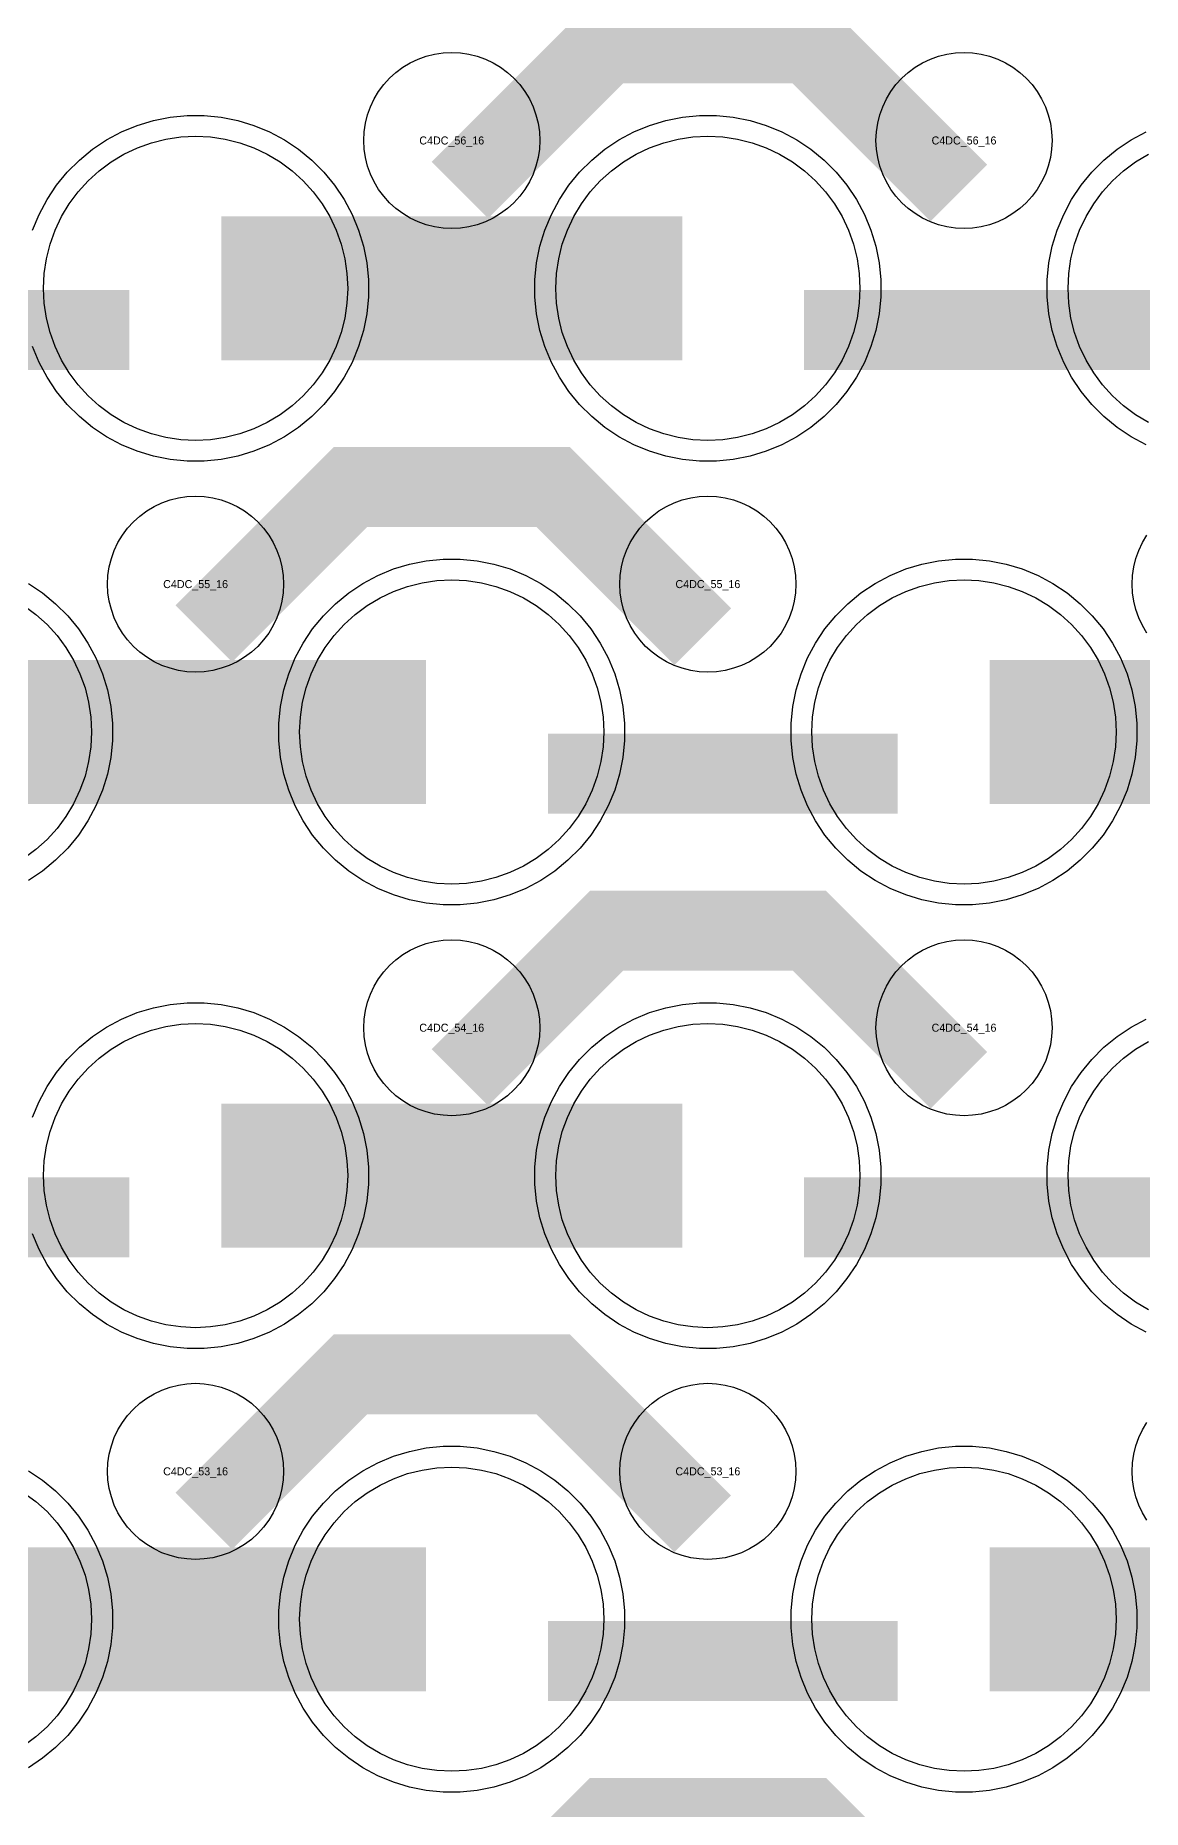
# Model space of a CAD drawing. Extents: x -11880 to 11880, y -14992 to 14992.
# Drawn here: x -6930 to -6584, y -7555 to -7001 of the extents above; entities that cross this region are included whole.
import ezdxf
from ezdxf.enums import TextEntityAlignment as Align

# ---------------------------------------------------------------- set-up
doc = ezdxf.new("R2010")
doc.units = 0
doc.header["$MEASUREMENT"] = 0
for name, color, linetype in [('GDS_775_DT_237', 138, 'CONTINUOUS'), ('RDL1_FS', 34, 'CONTINUOUS'), ('RDL_BS', 160, 'CONTINUOUS')]:
    doc.layers.add(name, color=color, linetype=linetype)

msp = doc.modelspace()

# ---------------------------------------------------------------- linework, layer by layer
at = {"layer": 'RDL1_FS', "color": 240, "true_color": 0xed1f24}
for points in [[(-6880, -7127.484), (-6884.657, -7127.255), (-6889.268, -7126.571), (-6893.791, -7125.439), (-6898.181, -7123.867), (-6902.395, -7121.875), (-6906.395, -7119.477), (-6910.14, -7116.699), (-6913.594, -7113.569), (-6916.724, -7110.115), (-6919.502, -7106.37), (-6921.9, -7102.37), (-6923.892, -7098.156), (-6925.464, -7093.766), (-6926.596, -7089.243), (-6927.28, -7084.632), (-6927.509, -7079.975), (-6927.28, -7075.318), (-6926.596, -7070.707), (-6925.464, -7066.184), (-6923.892, -7061.794), (-6921.9, -7057.58), (-6919.502, -7053.58), (-6916.724, -7049.835), (-6913.594, -7046.381), (-6910.14, -7043.251), (-6906.395, -7040.473), (-6902.395, -7038.075), (-6898.181, -7036.083), (-6893.791, -7034.511), (-6889.268, -7033.379), (-6884.657, -7032.695), (-6880, -7032.466), (-6875.343, -7032.695), (-6870.732, -7033.379), (-6866.209, -7034.511), (-6861.819, -7036.083), (-6857.605, -7038.075), (-6853.605, -7040.473), (-6849.86, -7043.251), (-6846.406, -7046.381), (-6843.276, -7049.835), (-6840.498, -7053.58), (-6838.1, -7057.58), (-6836.108, -7061.794), (-6834.536, -7066.184), (-6833.404, -7070.707), (-6832.72, -7075.318), (-6832.491, -7079.975), (-6832.72, -7084.632), (-6833.404, -7089.243), (-6834.536, -7093.766), (-6836.108, -7098.156), (-6838.1, -7102.37), (-6840.498, -7106.37), (-6843.276, -7110.115), (-6846.406, -7113.569), (-6849.86, -7116.699), (-6853.605, -7119.477), (-6857.605, -7121.875), (-6861.819, -7123.867), (-6866.209, -7125.439), (-6870.732, -7126.571), (-6875.343, -7127.255)], [(-6720, -7127.484), (-6724.657, -7127.255), (-6729.268, -7126.571), (-6733.791, -7125.439), (-6738.181, -7123.867), (-6742.395, -7121.875), (-6746.395, -7119.477), (-6750.14, -7116.699), (-6753.594, -7113.569), (-6756.724, -7110.115), (-6759.502, -7106.37), (-6761.9, -7102.37), (-6763.892, -7098.156), (-6765.464, -7093.766), (-6766.596, -7089.243), (-6767.28, -7084.632), (-6767.509, -7079.975), (-6767.28, -7075.318), (-6766.596, -7070.707), (-6765.464, -7066.184), (-6763.892, -7061.794), (-6761.9, -7057.58), (-6759.502, -7053.58), (-6756.724, -7049.835), (-6753.594, -7046.381), (-6750.14, -7043.251), (-6746.395, -7040.473), (-6742.395, -7038.075), (-6738.181, -7036.083), (-6733.791, -7034.511), (-6729.268, -7033.379), (-6724.657, -7032.695), (-6720, -7032.466), (-6715.343, -7032.695), (-6710.732, -7033.379), (-6706.209, -7034.511), (-6701.819, -7036.083), (-6697.605, -7038.075), (-6693.605, -7040.473), (-6689.86, -7043.251), (-6686.406, -7046.381), (-6683.276, -7049.835), (-6680.498, -7053.58), (-6678.1, -7057.58), (-6676.108, -7061.794), (-6674.536, -7066.184), (-6673.404, -7070.707), (-6672.72, -7075.318), (-6672.491, -7079.975), (-6672.72, -7084.632), (-6673.404, -7089.243), (-6674.536, -7093.766), (-6676.108, -7098.156), (-6678.1, -7102.37), (-6680.498, -7106.37), (-6683.276, -7110.115), (-6686.406, -7113.569), (-6689.86, -7116.699), (-6693.605, -7119.477), (-6697.605, -7121.875), (-6701.819, -7123.867), (-6706.209, -7125.439), (-6710.732, -7126.571), (-6715.343, -7127.255)], [(-6800, -7266.049), (-6804.657, -7265.82), (-6809.268, -7265.136), (-6813.791, -7264.004), (-6818.181, -7262.432), (-6822.395, -7260.44), (-6826.395, -7258.042), (-6830.14, -7255.264), (-6833.594, -7252.134), (-6836.724, -7248.68), (-6839.502, -7244.935), (-6841.9, -7240.935), (-6843.892, -7236.721), (-6845.464, -7232.331), (-6846.596, -7227.808), (-6847.28, -7223.197), (-6847.509, -7218.54), (-6847.28, -7213.883), (-6846.596, -7209.272), (-6845.464, -7204.749), (-6843.892, -7200.359), (-6841.9, -7196.145), (-6839.502, -7192.145), (-6836.724, -7188.4), (-6833.594, -7184.946), (-6830.14, -7181.816), (-6826.395, -7179.038), (-6822.395, -7176.64), (-6818.181, -7174.648), (-6813.791, -7173.076), (-6809.268, -7171.944), (-6804.657, -7171.26), (-6800, -7171.031), (-6795.343, -7171.26), (-6790.732, -7171.944), (-6786.209, -7173.076), (-6781.819, -7174.648), (-6777.605, -7176.64), (-6773.605, -7179.038), (-6769.86, -7181.816), (-6766.406, -7184.946), (-6763.276, -7188.4), (-6760.498, -7192.145), (-6758.1, -7196.145), (-6756.108, -7200.359), (-6754.536, -7204.749), (-6753.404, -7209.272), (-6752.72, -7213.883), (-6752.491, -7218.54), (-6752.72, -7223.197), (-6753.404, -7227.808), (-6754.536, -7232.331), (-6756.108, -7236.721), (-6758.1, -7240.935), (-6760.498, -7244.935), (-6763.276, -7248.68), (-6766.406, -7252.134), (-6769.86, -7255.264), (-6773.605, -7258.042), (-6777.605, -7260.44), (-6781.819, -7262.432), (-6786.209, -7264.004), (-6790.732, -7265.136), (-6795.343, -7265.82)], [(-6640, -7266.049), (-6644.657, -7265.82), (-6649.268, -7265.136), (-6653.791, -7264.004), (-6658.181, -7262.432), (-6662.395, -7260.44), (-6666.395, -7258.042), (-6670.14, -7255.264), (-6673.594, -7252.134), (-6676.724, -7248.68), (-6679.502, -7244.935), (-6681.9, -7240.935), (-6683.892, -7236.721), (-6685.464, -7232.331), (-6686.596, -7227.808), (-6687.28, -7223.197), (-6687.509, -7218.54), (-6687.28, -7213.883), (-6686.596, -7209.272), (-6685.464, -7204.749), (-6683.892, -7200.359), (-6681.9, -7196.145), (-6679.502, -7192.145), (-6676.724, -7188.4), (-6673.594, -7184.946), (-6670.14, -7181.816), (-6666.395, -7179.038), (-6662.395, -7176.64), (-6658.181, -7174.648), (-6653.791, -7173.076), (-6649.268, -7171.944), (-6644.657, -7171.26), (-6640, -7171.031), (-6635.343, -7171.26), (-6630.732, -7171.944), (-6626.209, -7173.076), (-6621.819, -7174.648), (-6617.605, -7176.64), (-6613.605, -7179.038), (-6609.86, -7181.816), (-6606.406, -7184.946), (-6603.276, -7188.4), (-6600.498, -7192.145), (-6598.1, -7196.145), (-6596.108, -7200.359), (-6594.536, -7204.749), (-6593.404, -7209.272), (-6592.72, -7213.883), (-6592.491, -7218.54), (-6592.72, -7223.197), (-6593.404, -7227.808), (-6594.536, -7232.331), (-6596.108, -7236.721), (-6598.1, -7240.935), (-6600.498, -7244.935), (-6603.276, -7248.68), (-6606.406, -7252.134), (-6609.86, -7255.264), (-6613.605, -7258.042), (-6617.605, -7260.44), (-6621.819, -7262.432), (-6626.209, -7264.004), (-6630.732, -7265.136), (-6635.343, -7265.82)]]:
    msp.add_lwpolyline(points, close=True, dxfattribs=at)
for points in [[(-6582.395, -7121.875), (-6586.395, -7119.477), (-6590.14, -7116.699), (-6593.594, -7113.569), (-6596.724, -7110.115), (-6599.502, -7106.37), (-6601.9, -7102.37), (-6603.892, -7098.156), (-6605.464, -7093.766), (-6606.596, -7089.243), (-6607.28, -7084.632), (-6607.509, -7079.975), (-6607.28, -7075.318), (-6606.596, -7070.707), (-6605.464, -7066.184), (-6603.892, -7061.794), (-6601.9, -7057.58), (-6599.502, -7053.58), (-6596.724, -7049.835), (-6593.594, -7046.381), (-6590.14, -7043.251), (-6586.395, -7040.473), (-6582.395, -7038.075)], [(-6933.605, -7179.038), (-6929.86, -7181.816), (-6926.406, -7184.946), (-6923.276, -7188.4), (-6920.498, -7192.145), (-6918.1, -7196.145), (-6916.108, -7200.359), (-6914.536, -7204.749), (-6913.404, -7209.272), (-6912.72, -7213.883), (-6912.491, -7218.54), (-6912.72, -7223.197), (-6913.404, -7227.808), (-6914.536, -7232.331), (-6916.108, -7236.721), (-6918.1, -7240.935), (-6920.498, -7244.935), (-6923.276, -7248.68), (-6926.406, -7252.134), (-6929.86, -7255.264), (-6933.605, -7258.042)]]:
    msp.add_lwpolyline(points, dxfattribs=at)
for points in [[(-6871.998, -7079.975, 45, 45, 0), (-6799.998, -7079.975, 45, 45, 0)], [(-6799.998, -7079.975, 45, 45, 0), (-6727.998, -7079.975, 45, 45, 0)], [(-6951.998, -7218.54, 45, 45, 0), (-6879.998, -7218.54, 45, 45, 0)], [(-6879.998, -7218.54, 45, 45, 0), (-6807.998, -7218.54, 45, 45, 0)], [(-6631.998, -7218.54, 45, 45, 0), (-6559.998, -7218.54, 45, 45, 0)]]:
    msp.add_lwpolyline(points, format="xyseb", dxfattribs=at)
at = {"layer": 'RDL1_FS'}
for points in [[(-6880, -7404.614), (-6884.657, -7404.385), (-6889.268, -7403.701), (-6893.791, -7402.569), (-6898.181, -7400.997), (-6902.395, -7399.005), (-6906.395, -7396.607), (-6910.14, -7393.829), (-6913.594, -7390.699), (-6916.724, -7387.245), (-6919.502, -7383.5), (-6921.9, -7379.5), (-6923.892, -7375.286), (-6925.464, -7370.896), (-6926.596, -7366.373), (-6927.28, -7361.762), (-6927.509, -7357.105), (-6927.28, -7352.448), (-6926.596, -7347.837), (-6925.464, -7343.314), (-6923.892, -7338.924), (-6921.9, -7334.71), (-6919.502, -7330.71), (-6916.724, -7326.965), (-6913.594, -7323.511), (-6910.14, -7320.381), (-6906.395, -7317.603), (-6902.395, -7315.205), (-6898.181, -7313.213), (-6893.791, -7311.641), (-6889.268, -7310.509), (-6884.657, -7309.825), (-6880, -7309.596), (-6875.343, -7309.825), (-6870.732, -7310.509), (-6866.209, -7311.641), (-6861.819, -7313.213), (-6857.605, -7315.205), (-6853.605, -7317.603), (-6849.86, -7320.381), (-6846.406, -7323.511), (-6843.276, -7326.965), (-6840.498, -7330.71), (-6838.1, -7334.71), (-6836.108, -7338.924), (-6834.536, -7343.314), (-6833.404, -7347.837), (-6832.72, -7352.448), (-6832.491, -7357.105), (-6832.72, -7361.762), (-6833.404, -7366.373), (-6834.536, -7370.896), (-6836.108, -7375.286), (-6838.1, -7379.5), (-6840.498, -7383.5), (-6843.276, -7387.245), (-6846.406, -7390.699), (-6849.86, -7393.829), (-6853.605, -7396.607), (-6857.605, -7399.005), (-6861.819, -7400.997), (-6866.209, -7402.569), (-6870.732, -7403.701), (-6875.343, -7404.385)], [(-6720, -7404.614), (-6724.657, -7404.385), (-6729.268, -7403.701), (-6733.791, -7402.569), (-6738.181, -7400.997), (-6742.395, -7399.005), (-6746.395, -7396.607), (-6750.14, -7393.829), (-6753.594, -7390.699), (-6756.724, -7387.245), (-6759.502, -7383.5), (-6761.9, -7379.5), (-6763.892, -7375.286), (-6765.464, -7370.896), (-6766.596, -7366.373), (-6767.28, -7361.762), (-6767.509, -7357.105), (-6767.28, -7352.448), (-6766.596, -7347.837), (-6765.464, -7343.314), (-6763.892, -7338.924), (-6761.9, -7334.71), (-6759.502, -7330.71), (-6756.724, -7326.965), (-6753.594, -7323.511), (-6750.14, -7320.381), (-6746.395, -7317.603), (-6742.395, -7315.205), (-6738.181, -7313.213), (-6733.791, -7311.641), (-6729.268, -7310.509), (-6724.657, -7309.825), (-6720, -7309.596), (-6715.343, -7309.825), (-6710.732, -7310.509), (-6706.209, -7311.641), (-6701.819, -7313.213), (-6697.605, -7315.205), (-6693.605, -7317.603), (-6689.86, -7320.381), (-6686.406, -7323.511), (-6683.276, -7326.965), (-6680.498, -7330.71), (-6678.1, -7334.71), (-6676.108, -7338.924), (-6674.536, -7343.314), (-6673.404, -7347.837), (-6672.72, -7352.448), (-6672.491, -7357.105), (-6672.72, -7361.762), (-6673.404, -7366.373), (-6674.536, -7370.896), (-6676.108, -7375.286), (-6678.1, -7379.5), (-6680.498, -7383.5), (-6683.276, -7387.245), (-6686.406, -7390.699), (-6689.86, -7393.829), (-6693.605, -7396.607), (-6697.605, -7399.005), (-6701.819, -7400.997), (-6706.209, -7402.569), (-6710.732, -7403.701), (-6715.343, -7404.385)], [(-6800, -7543.179), (-6804.657, -7542.95), (-6809.268, -7542.266), (-6813.791, -7541.134), (-6818.181, -7539.562), (-6822.395, -7537.57), (-6826.395, -7535.172), (-6830.14, -7532.394), (-6833.594, -7529.264), (-6836.724, -7525.81), (-6839.502, -7522.065), (-6841.9, -7518.065), (-6843.892, -7513.851), (-6845.464, -7509.461), (-6846.596, -7504.938), (-6847.28, -7500.327), (-6847.509, -7495.67), (-6847.28, -7491.013), (-6846.596, -7486.402), (-6845.464, -7481.879), (-6843.892, -7477.489), (-6841.9, -7473.275), (-6839.502, -7469.275), (-6836.724, -7465.53), (-6833.594, -7462.076), (-6830.14, -7458.946), (-6826.395, -7456.168), (-6822.395, -7453.77), (-6818.181, -7451.778), (-6813.791, -7450.206), (-6809.268, -7449.074), (-6804.657, -7448.39), (-6800, -7448.161), (-6795.343, -7448.39), (-6790.732, -7449.074), (-6786.209, -7450.206), (-6781.819, -7451.778), (-6777.605, -7453.77), (-6773.605, -7456.168), (-6769.86, -7458.946), (-6766.406, -7462.076), (-6763.276, -7465.53), (-6760.498, -7469.275), (-6758.1, -7473.275), (-6756.108, -7477.489), (-6754.536, -7481.879), (-6753.404, -7486.402), (-6752.72, -7491.013), (-6752.491, -7495.67), (-6752.72, -7500.327), (-6753.404, -7504.938), (-6754.536, -7509.461), (-6756.108, -7513.851), (-6758.1, -7518.065), (-6760.498, -7522.065), (-6763.276, -7525.81), (-6766.406, -7529.264), (-6769.86, -7532.394), (-6773.605, -7535.172), (-6777.605, -7537.57), (-6781.819, -7539.562), (-6786.209, -7541.134), (-6790.732, -7542.266), (-6795.343, -7542.95)], [(-6640, -7543.179), (-6644.657, -7542.95), (-6649.268, -7542.266), (-6653.791, -7541.134), (-6658.181, -7539.562), (-6662.395, -7537.57), (-6666.395, -7535.172), (-6670.14, -7532.394), (-6673.594, -7529.264), (-6676.724, -7525.81), (-6679.502, -7522.065), (-6681.9, -7518.065), (-6683.892, -7513.851), (-6685.464, -7509.461), (-6686.596, -7504.938), (-6687.28, -7500.327), (-6687.509, -7495.67), (-6687.28, -7491.013), (-6686.596, -7486.402), (-6685.464, -7481.879), (-6683.892, -7477.489), (-6681.9, -7473.275), (-6679.502, -7469.275), (-6676.724, -7465.53), (-6673.594, -7462.076), (-6670.14, -7458.946), (-6666.395, -7456.168), (-6662.395, -7453.77), (-6658.181, -7451.778), (-6653.791, -7450.206), (-6649.268, -7449.074), (-6644.657, -7448.39), (-6640, -7448.161), (-6635.343, -7448.39), (-6630.732, -7449.074), (-6626.209, -7450.206), (-6621.819, -7451.778), (-6617.605, -7453.77), (-6613.605, -7456.168), (-6609.86, -7458.946), (-6606.406, -7462.076), (-6603.276, -7465.53), (-6600.498, -7469.275), (-6598.1, -7473.275), (-6596.108, -7477.489), (-6594.536, -7481.879), (-6593.404, -7486.402), (-6592.72, -7491.013), (-6592.491, -7495.67), (-6592.72, -7500.327), (-6593.404, -7504.938), (-6594.536, -7509.461), (-6596.108, -7513.851), (-6598.1, -7518.065), (-6600.498, -7522.065), (-6603.276, -7525.81), (-6606.406, -7529.264), (-6609.86, -7532.394), (-6613.605, -7535.172), (-6617.605, -7537.57), (-6621.819, -7539.562), (-6626.209, -7541.134), (-6630.732, -7542.266), (-6635.343, -7542.95)]]:
    msp.add_lwpolyline(points, close=True, dxfattribs=at)
for points in [[(-6582.395, -7399.005), (-6586.395, -7396.607), (-6590.14, -7393.829), (-6593.594, -7390.699), (-6596.724, -7387.245), (-6599.502, -7383.5), (-6601.9, -7379.5), (-6603.892, -7375.286), (-6605.464, -7370.896), (-6606.596, -7366.373), (-6607.28, -7361.762), (-6607.509, -7357.105), (-6607.28, -7352.448), (-6606.596, -7347.837), (-6605.464, -7343.314), (-6603.892, -7338.924), (-6601.9, -7334.71), (-6599.502, -7330.71), (-6596.724, -7326.965), (-6593.594, -7323.511), (-6590.14, -7320.381), (-6586.395, -7317.603), (-6582.395, -7315.205)], [(-6933.605, -7456.168), (-6929.86, -7458.946), (-6926.406, -7462.076), (-6923.276, -7465.53), (-6920.498, -7469.275), (-6918.1, -7473.275), (-6916.108, -7477.489), (-6914.536, -7481.879), (-6913.404, -7486.402), (-6912.72, -7491.013), (-6912.491, -7495.67), (-6912.72, -7500.327), (-6913.404, -7504.938), (-6914.536, -7509.461), (-6916.108, -7513.851), (-6918.1, -7518.065), (-6920.498, -7522.065), (-6923.276, -7525.81), (-6926.406, -7529.264), (-6929.86, -7532.394), (-6933.605, -7535.172)]]:
    msp.add_lwpolyline(points, dxfattribs=at)
for points in [[(-6871.998, -7357.105, 45, 45, 0), (-6799.998, -7357.105, 45, 45, 0)], [(-6799.998, -7357.105, 45, 45, 0), (-6727.998, -7357.105, 45, 45, 0)], [(-6951.998, -7495.67, 45, 45, 0), (-6879.998, -7495.67, 45, 45, 0)], [(-6879.998, -7495.67, 45, 45, 0), (-6807.998, -7495.67, 45, 45, 0)], [(-6631.998, -7495.67, 45, 45, 0), (-6559.998, -7495.67, 45, 45, 0)]]:
    msp.add_lwpolyline(points, format="xyseb", dxfattribs=at)
at = {"layer": 'RDL_BS'}
for points in [[(-6797.438, -7049.289, 25, 25, 0), (-6751.623, -7003.474, 25, 25, 0), (-6718.07, -7003.474, 25, 25, 0)], [(-6641.599, -7050.188, 25, 25, 0), (-6688.313, -7003.474, 25, 25, 0), (-6718.071, -7003.474, 25, 25, 0)], [(-6877.438, -7187.854, 25, 25, 0), (-6831.623, -7142.039, 25, 25, 0), (-6798.07, -7142.039, 25, 25, 0)], [(-6721.599, -7188.753, 25, 25, 0), (-6768.313, -7142.039, 25, 25, 0), (-6798.071, -7142.039, 25, 25, 0)], [(-6797.438, -7326.419, 25, 25, 0), (-6751.623, -7280.604, 25, 25, 0), (-6718.07, -7280.604, 25, 25, 0)], [(-6641.599, -7327.318, 25, 25, 0), (-6688.313, -7280.604, 25, 25, 0), (-6718.071, -7280.604, 25, 25, 0)], [(-7009.984, -7370.118, 25, 25, 0), (-6900.719, -7370.118, 25, 25, 0)], [(-6689.984, -7370.118, 25, 25, 0), (-6580.719, -7370.118, 25, 25, 0)], [(-6877.438, -7464.984, 25, 25, 0), (-6831.623, -7419.169, 25, 25, 0), (-6798.07, -7419.169, 25, 25, 0)], [(-6721.599, -7465.883, 25, 25, 0), (-6768.313, -7419.169, 25, 25, 0), (-6798.071, -7419.169, 25, 25, 0)], [(-6769.984, -7508.683, 25, 25, 0), (-6660.719, -7508.683, 25, 25, 0)], [(-6797.438, -7603.549, 25, 25, 0), (-6751.623, -7557.734, 25, 25, 0), (-6718.07, -7557.734, 25, 25, 0)], [(-6641.599, -7604.448, 25, 25, 0), (-6688.313, -7557.734, 25, 25, 0), (-6718.071, -7557.734, 25, 25, 0)]]:
    msp.add_lwpolyline(points, format="xyseb", dxfattribs=at)
for points in [[(-6800, -7061.281), (-6802.693, -7061.149), (-6805.365, -7060.753), (-6807.984, -7060.096), (-6810.519, -7059.189), (-6812.956, -7058.037), (-6815.28, -7056.644), (-6817.443, -7055.041), (-6819.442, -7053.229), (-6821.254, -7051.23), (-6822.857, -7049.067), (-6824.25, -7046.743), (-6825.402, -7044.306), (-6826.309, -7041.771), (-6826.966, -7039.152), (-6827.362, -7036.48), (-6827.494, -7033.787), (-6827.362, -7031.094), (-6826.966, -7028.422), (-6826.309, -7025.803), (-6825.402, -7023.268), (-6824.25, -7020.831), (-6822.857, -7018.507), (-6821.254, -7016.344), (-6819.442, -7014.345), (-6817.443, -7012.533), (-6815.28, -7010.93), (-6812.956, -7009.537), (-6810.519, -7008.385), (-6807.984, -7007.478), (-6805.365, -7006.821), (-6802.693, -7006.425), (-6800, -7006.293), (-6797.307, -7006.425), (-6794.635, -7006.821), (-6792.016, -7007.478), (-6789.481, -7008.385), (-6787.044, -7009.537), (-6784.72, -7010.93), (-6782.557, -7012.533), (-6780.558, -7014.345), (-6778.746, -7016.344), (-6777.143, -7018.507), (-6775.75, -7020.831), (-6774.598, -7023.268), (-6773.691, -7025.803), (-6773.034, -7028.422), (-6772.638, -7031.094), (-6772.506, -7033.787), (-6772.638, -7036.48), (-6773.034, -7039.152), (-6773.691, -7041.771), (-6774.598, -7044.306), (-6775.75, -7046.743), (-6777.143, -7049.067), (-6778.746, -7051.23), (-6780.558, -7053.229), (-6782.557, -7055.041), (-6784.72, -7056.644), (-6787.044, -7058.037), (-6789.481, -7059.189), (-6792.016, -7060.096), (-6794.635, -7060.753), (-6797.307, -7061.149)], [(-6640, -7061.281), (-6642.693, -7061.149), (-6645.365, -7060.753), (-6647.984, -7060.096), (-6650.519, -7059.189), (-6652.956, -7058.037), (-6655.28, -7056.644), (-6657.443, -7055.041), (-6659.442, -7053.229), (-6661.254, -7051.23), (-6662.857, -7049.067), (-6664.25, -7046.743), (-6665.402, -7044.306), (-6666.309, -7041.771), (-6666.966, -7039.152), (-6667.362, -7036.48), (-6667.494, -7033.787), (-6667.362, -7031.094), (-6666.966, -7028.422), (-6666.309, -7025.803), (-6665.402, -7023.268), (-6664.25, -7020.831), (-6662.857, -7018.507), (-6661.254, -7016.344), (-6659.442, -7014.345), (-6657.443, -7012.533), (-6655.28, -7010.93), (-6652.956, -7009.537), (-6650.519, -7008.385), (-6647.984, -7007.478), (-6645.365, -7006.821), (-6642.693, -7006.425), (-6640, -7006.293), (-6637.307, -7006.425), (-6634.635, -7006.821), (-6632.016, -7007.478), (-6629.481, -7008.385), (-6627.044, -7009.537), (-6624.72, -7010.93), (-6622.557, -7012.533), (-6620.558, -7014.345), (-6618.746, -7016.344), (-6617.143, -7018.507), (-6615.75, -7020.831), (-6614.598, -7023.268), (-6613.691, -7025.803), (-6613.034, -7028.422), (-6612.638, -7031.094), (-6612.506, -7033.787), (-6612.638, -7036.48), (-6613.034, -7039.152), (-6613.691, -7041.771), (-6614.598, -7044.306), (-6615.75, -7046.743), (-6617.143, -7049.067), (-6618.746, -7051.23), (-6620.558, -7053.229), (-6622.557, -7055.041), (-6624.72, -7056.644), (-6627.044, -7058.037), (-6629.481, -7059.189), (-6632.016, -7060.096), (-6634.635, -7060.753), (-6637.307, -7061.149)], [(-6880, -7199.846), (-6882.693, -7199.714), (-6885.365, -7199.318), (-6887.984, -7198.661), (-6890.519, -7197.754), (-6892.956, -7196.602), (-6895.28, -7195.209), (-6897.443, -7193.606), (-6899.442, -7191.794), (-6901.254, -7189.795), (-6902.857, -7187.632), (-6904.25, -7185.308), (-6905.402, -7182.871), (-6906.309, -7180.336), (-6906.966, -7177.717), (-6907.362, -7175.045), (-6907.494, -7172.352), (-6907.362, -7169.659), (-6906.966, -7166.987), (-6906.309, -7164.368), (-6905.402, -7161.833), (-6904.25, -7159.396), (-6902.857, -7157.072), (-6901.254, -7154.909), (-6899.442, -7152.91), (-6897.443, -7151.098), (-6895.28, -7149.495), (-6892.956, -7148.102), (-6890.519, -7146.95), (-6887.984, -7146.043), (-6885.365, -7145.386), (-6882.693, -7144.99), (-6880, -7144.858), (-6877.307, -7144.99), (-6874.635, -7145.386), (-6872.016, -7146.043), (-6869.481, -7146.95), (-6867.044, -7148.102), (-6864.72, -7149.495), (-6862.557, -7151.098), (-6860.558, -7152.91), (-6858.746, -7154.909), (-6857.143, -7157.072), (-6855.75, -7159.396), (-6854.598, -7161.833), (-6853.691, -7164.368), (-6853.034, -7166.987), (-6852.638, -7169.659), (-6852.506, -7172.352), (-6852.638, -7175.045), (-6853.034, -7177.717), (-6853.691, -7180.336), (-6854.598, -7182.871), (-6855.75, -7185.308), (-6857.143, -7187.632), (-6858.746, -7189.795), (-6860.558, -7191.794), (-6862.557, -7193.606), (-6864.72, -7195.209), (-6867.044, -7196.602), (-6869.481, -7197.754), (-6872.016, -7198.661), (-6874.635, -7199.318), (-6877.307, -7199.714)], [(-6720, -7199.846), (-6722.693, -7199.714), (-6725.365, -7199.318), (-6727.984, -7198.661), (-6730.519, -7197.754), (-6732.956, -7196.602), (-6735.28, -7195.209), (-6737.443, -7193.606), (-6739.442, -7191.794), (-6741.254, -7189.795), (-6742.857, -7187.632), (-6744.25, -7185.308), (-6745.402, -7182.871), (-6746.309, -7180.336), (-6746.966, -7177.717), (-6747.362, -7175.045), (-6747.494, -7172.352), (-6747.362, -7169.659), (-6746.966, -7166.987), (-6746.309, -7164.368), (-6745.402, -7161.833), (-6744.25, -7159.396), (-6742.857, -7157.072), (-6741.254, -7154.909), (-6739.442, -7152.91), (-6737.443, -7151.098), (-6735.28, -7149.495), (-6732.956, -7148.102), (-6730.519, -7146.95), (-6727.984, -7146.043), (-6725.365, -7145.386), (-6722.693, -7144.99), (-6720, -7144.858), (-6717.307, -7144.99), (-6714.635, -7145.386), (-6712.016, -7146.043), (-6709.481, -7146.95), (-6707.044, -7148.102), (-6704.72, -7149.495), (-6702.557, -7151.098), (-6700.558, -7152.91), (-6698.746, -7154.909), (-6697.143, -7157.072), (-6695.75, -7159.396), (-6694.598, -7161.833), (-6693.691, -7164.368), (-6693.034, -7166.987), (-6692.638, -7169.659), (-6692.506, -7172.352), (-6692.638, -7175.045), (-6693.034, -7177.717), (-6693.691, -7180.336), (-6694.598, -7182.871), (-6695.75, -7185.308), (-6697.143, -7187.632), (-6698.746, -7189.795), (-6700.558, -7191.794), (-6702.557, -7193.606), (-6704.72, -7195.209), (-6707.044, -7196.602), (-6709.481, -7197.754), (-6712.016, -7198.661), (-6714.635, -7199.318), (-6717.307, -7199.714)], [(-6800, -7338.411), (-6802.693, -7338.279), (-6805.365, -7337.883), (-6807.984, -7337.226), (-6810.519, -7336.319), (-6812.956, -7335.167), (-6815.28, -7333.774), (-6817.443, -7332.171), (-6819.442, -7330.359), (-6821.254, -7328.36), (-6822.857, -7326.197), (-6824.25, -7323.873), (-6825.402, -7321.436), (-6826.309, -7318.901), (-6826.966, -7316.282), (-6827.362, -7313.61), (-6827.494, -7310.917), (-6827.362, -7308.224), (-6826.966, -7305.552), (-6826.309, -7302.933), (-6825.402, -7300.398), (-6824.25, -7297.961), (-6822.857, -7295.637), (-6821.254, -7293.474), (-6819.442, -7291.475), (-6817.443, -7289.663), (-6815.28, -7288.06), (-6812.956, -7286.667), (-6810.519, -7285.515), (-6807.984, -7284.608), (-6805.365, -7283.951), (-6802.693, -7283.555), (-6800, -7283.423), (-6797.307, -7283.555), (-6794.635, -7283.951), (-6792.016, -7284.608), (-6789.481, -7285.515), (-6787.044, -7286.667), (-6784.72, -7288.06), (-6782.557, -7289.663), (-6780.558, -7291.475), (-6778.746, -7293.474), (-6777.143, -7295.637), (-6775.75, -7297.961), (-6774.598, -7300.398), (-6773.691, -7302.933), (-6773.034, -7305.552), (-6772.638, -7308.224), (-6772.506, -7310.917), (-6772.638, -7313.61), (-6773.034, -7316.282), (-6773.691, -7318.901), (-6774.598, -7321.436), (-6775.75, -7323.873), (-6777.143, -7326.197), (-6778.746, -7328.36), (-6780.558, -7330.359), (-6782.557, -7332.171), (-6784.72, -7333.774), (-6787.044, -7335.167), (-6789.481, -7336.319), (-6792.016, -7337.226), (-6794.635, -7337.883), (-6797.307, -7338.279)], [(-6640, -7338.411), (-6642.693, -7338.279), (-6645.365, -7337.883), (-6647.984, -7337.226), (-6650.519, -7336.319), (-6652.956, -7335.167), (-6655.28, -7333.774), (-6657.443, -7332.171), (-6659.442, -7330.359), (-6661.254, -7328.36), (-6662.857, -7326.197), (-6664.25, -7323.873), (-6665.402, -7321.436), (-6666.309, -7318.901), (-6666.966, -7316.282), (-6667.362, -7313.61), (-6667.494, -7310.917), (-6667.362, -7308.224), (-6666.966, -7305.552), (-6666.309, -7302.933), (-6665.402, -7300.398), (-6664.25, -7297.961), (-6662.857, -7295.637), (-6661.254, -7293.474), (-6659.442, -7291.475), (-6657.443, -7289.663), (-6655.28, -7288.06), (-6652.956, -7286.667), (-6650.519, -7285.515), (-6647.984, -7284.608), (-6645.365, -7283.951), (-6642.693, -7283.555), (-6640, -7283.423), (-6637.307, -7283.555), (-6634.635, -7283.951), (-6632.016, -7284.608), (-6629.481, -7285.515), (-6627.044, -7286.667), (-6624.72, -7288.06), (-6622.557, -7289.663), (-6620.558, -7291.475), (-6618.746, -7293.474), (-6617.143, -7295.637), (-6615.75, -7297.961), (-6614.598, -7300.398), (-6613.691, -7302.933), (-6613.034, -7305.552), (-6612.638, -7308.224), (-6612.506, -7310.917), (-6612.638, -7313.61), (-6613.034, -7316.282), (-6613.691, -7318.901), (-6614.598, -7321.436), (-6615.75, -7323.873), (-6617.143, -7326.197), (-6618.746, -7328.36), (-6620.558, -7330.359), (-6622.557, -7332.171), (-6624.72, -7333.774), (-6627.044, -7335.167), (-6629.481, -7336.319), (-6632.016, -7337.226), (-6634.635, -7337.883), (-6637.307, -7338.279)], [(-6722.644, -7411.105), (-6727.938, -7410.588), (-6733.165, -7409.542), (-6738.205, -7408.011), (-6743.115, -7405.98), (-6747.777, -7403.488), (-6752.191, -7400.541), (-6756.292, -7397.179), (-6760.074, -7393.397), (-6763.436, -7389.296), (-6766.383, -7384.882), (-6768.875, -7380.22), (-6770.906, -7375.31), (-6772.437, -7370.27), (-6773.483, -7365.043), (-6774, -7359.749), (-6774, -7354.461), (-6773.483, -7349.167), (-6772.437, -7343.94), (-6770.906, -7338.9), (-6768.875, -7333.99), (-6766.383, -7329.328), (-6763.436, -7324.914), (-6760.074, -7320.813), (-6756.292, -7317.031), (-6752.191, -7313.669), (-6747.777, -7310.722), (-6743.115, -7308.23), (-6738.205, -7306.199), (-6733.165, -7304.668), (-6727.938, -7303.622), (-6722.644, -7303.105), (-6717.356, -7303.105), (-6712.062, -7303.622), (-6706.835, -7304.668), (-6701.795, -7306.199), (-6696.885, -7308.23), (-6692.223, -7310.722), (-6687.809, -7313.669), (-6683.708, -7317.031), (-6679.926, -7320.813), (-6676.564, -7324.914), (-6673.617, -7329.328), (-6671.125, -7333.99), (-6669.094, -7338.9), (-6667.563, -7343.94), (-6666.517, -7349.167), (-6666, -7354.461), (-6666, -7359.749), (-6666.517, -7365.043), (-6667.563, -7370.27), (-6669.094, -7375.31), (-6671.125, -7380.22), (-6673.617, -7384.882), (-6676.564, -7389.296), (-6679.926, -7393.397), (-6683.708, -7397.179), (-6687.809, -7400.541), (-6692.223, -7403.488), (-6696.885, -7405.98), (-6701.795, -7408.011), (-6706.835, -7409.542), (-6712.062, -7410.588), (-6717.356, -7411.105)], [(-6880, -7476.976), (-6882.693, -7476.844), (-6885.365, -7476.448), (-6887.984, -7475.791), (-6890.519, -7474.884), (-6892.956, -7473.732), (-6895.28, -7472.339), (-6897.443, -7470.736), (-6899.442, -7468.924), (-6901.254, -7466.925), (-6902.857, -7464.762), (-6904.25, -7462.438), (-6905.402, -7460.001), (-6906.309, -7457.466), (-6906.966, -7454.847), (-6907.362, -7452.175), (-6907.494, -7449.482), (-6907.362, -7446.789), (-6906.966, -7444.117), (-6906.309, -7441.498), (-6905.402, -7438.963), (-6904.25, -7436.526), (-6902.857, -7434.202), (-6901.254, -7432.039), (-6899.442, -7430.04), (-6897.443, -7428.228), (-6895.28, -7426.625), (-6892.956, -7425.232), (-6890.519, -7424.08), (-6887.984, -7423.173), (-6885.365, -7422.516), (-6882.693, -7422.12), (-6880, -7421.988), (-6877.307, -7422.12), (-6874.635, -7422.516), (-6872.016, -7423.173), (-6869.481, -7424.08), (-6867.044, -7425.232), (-6864.72, -7426.625), (-6862.557, -7428.228), (-6860.558, -7430.04), (-6858.746, -7432.039), (-6857.143, -7434.202), (-6855.75, -7436.526), (-6854.598, -7438.963), (-6853.691, -7441.498), (-6853.034, -7444.117), (-6852.638, -7446.789), (-6852.506, -7449.482), (-6852.638, -7452.175), (-6853.034, -7454.847), (-6853.691, -7457.466), (-6854.598, -7460.001), (-6855.75, -7462.438), (-6857.143, -7464.762), (-6858.746, -7466.925), (-6860.558, -7468.924), (-6862.557, -7470.736), (-6864.72, -7472.339), (-6867.044, -7473.732), (-6869.481, -7474.884), (-6872.016, -7475.791), (-6874.635, -7476.448), (-6877.307, -7476.844)], [(-6720, -7476.976), (-6722.693, -7476.844), (-6725.365, -7476.448), (-6727.984, -7475.791), (-6730.519, -7474.884), (-6732.956, -7473.732), (-6735.28, -7472.339), (-6737.443, -7470.736), (-6739.442, -7468.924), (-6741.254, -7466.925), (-6742.857, -7464.762), (-6744.25, -7462.438), (-6745.402, -7460.001), (-6746.309, -7457.466), (-6746.966, -7454.847), (-6747.362, -7452.175), (-6747.494, -7449.482), (-6747.362, -7446.789), (-6746.966, -7444.117), (-6746.309, -7441.498), (-6745.402, -7438.963), (-6744.25, -7436.526), (-6742.857, -7434.202), (-6741.254, -7432.039), (-6739.442, -7430.04), (-6737.443, -7428.228), (-6735.28, -7426.625), (-6732.956, -7425.232), (-6730.519, -7424.08), (-6727.984, -7423.173), (-6725.365, -7422.516), (-6722.693, -7422.12), (-6720, -7421.988), (-6717.307, -7422.12), (-6714.635, -7422.516), (-6712.016, -7423.173), (-6709.481, -7424.08), (-6707.044, -7425.232), (-6704.72, -7426.625), (-6702.557, -7428.228), (-6700.558, -7430.04), (-6698.746, -7432.039), (-6697.143, -7434.202), (-6695.75, -7436.526), (-6694.598, -7438.963), (-6693.691, -7441.498), (-6693.034, -7444.117), (-6692.638, -7446.789), (-6692.506, -7449.482), (-6692.638, -7452.175), (-6693.034, -7454.847), (-6693.691, -7457.466), (-6694.598, -7460.001), (-6695.75, -7462.438), (-6697.143, -7464.762), (-6698.746, -7466.925), (-6700.558, -7468.924), (-6702.557, -7470.736), (-6704.72, -7472.339), (-6707.044, -7473.732), (-6709.481, -7474.884), (-6712.016, -7475.791), (-6714.635, -7476.448), (-6717.307, -7476.844)], [(-6802.644, -7549.67), (-6807.938, -7549.153), (-6813.165, -7548.107), (-6818.205, -7546.576), (-6823.115, -7544.545), (-6827.777, -7542.053), (-6832.191, -7539.106), (-6836.292, -7535.744), (-6840.074, -7531.962), (-6843.436, -7527.861), (-6846.383, -7523.447), (-6848.875, -7518.785), (-6850.906, -7513.875), (-6852.437, -7508.835), (-6853.483, -7503.608), (-6854, -7498.314), (-6854, -7493.026), (-6853.483, -7487.732), (-6852.437, -7482.505), (-6850.906, -7477.465), (-6848.875, -7472.555), (-6846.383, -7467.893), (-6843.436, -7463.479), (-6840.074, -7459.378), (-6836.292, -7455.596), (-6832.191, -7452.234), (-6827.777, -7449.287), (-6823.115, -7446.795), (-6818.205, -7444.764), (-6813.165, -7443.233), (-6807.938, -7442.187), (-6802.644, -7441.67), (-6797.356, -7441.67), (-6792.062, -7442.187), (-6786.835, -7443.233), (-6781.795, -7444.764), (-6776.885, -7446.795), (-6772.223, -7449.287), (-6767.809, -7452.234), (-6763.708, -7455.596), (-6759.926, -7459.378), (-6756.564, -7463.479), (-6753.617, -7467.893), (-6751.125, -7472.555), (-6749.094, -7477.465), (-6747.563, -7482.505), (-6746.517, -7487.732), (-6746, -7493.026), (-6746, -7498.314), (-6746.517, -7503.608), (-6747.563, -7508.835), (-6749.094, -7513.875), (-6751.125, -7518.785), (-6753.617, -7523.447), (-6756.564, -7527.861), (-6759.926, -7531.962), (-6763.708, -7535.744), (-6767.809, -7539.106), (-6772.223, -7542.053), (-6776.885, -7544.545), (-6781.795, -7546.576), (-6786.835, -7548.107), (-6792.062, -7549.153), (-6797.356, -7549.67)], [(-6642.644, -7549.67), (-6647.938, -7549.153), (-6653.165, -7548.107), (-6658.205, -7546.576), (-6663.115, -7544.545), (-6667.777, -7542.053), (-6672.191, -7539.106), (-6676.292, -7535.744), (-6680.074, -7531.962), (-6683.436, -7527.861), (-6686.383, -7523.447), (-6688.875, -7518.785), (-6690.906, -7513.875), (-6692.437, -7508.835), (-6693.483, -7503.608), (-6694, -7498.314), (-6694, -7493.026), (-6693.483, -7487.732), (-6692.437, -7482.505), (-6690.906, -7477.465), (-6688.875, -7472.555), (-6686.383, -7467.893), (-6683.436, -7463.479), (-6680.074, -7459.378), (-6676.292, -7455.596), (-6672.191, -7452.234), (-6667.777, -7449.287), (-6663.115, -7446.795), (-6658.205, -7444.764), (-6653.165, -7443.233), (-6647.938, -7442.187), (-6642.644, -7441.67), (-6637.356, -7441.67), (-6632.062, -7442.187), (-6626.835, -7443.233), (-6621.795, -7444.764), (-6616.885, -7446.795), (-6612.223, -7449.287), (-6607.809, -7452.234), (-6603.708, -7455.596), (-6599.926, -7459.378), (-6596.564, -7463.479), (-6593.617, -7467.893), (-6591.125, -7472.555), (-6589.094, -7477.465), (-6587.563, -7482.505), (-6586.517, -7487.732), (-6586, -7493.026), (-6586, -7498.314), (-6586.517, -7503.608), (-6587.563, -7508.835), (-6589.094, -7513.875), (-6591.125, -7518.785), (-6593.617, -7523.447), (-6596.564, -7527.861), (-6599.926, -7531.962), (-6603.708, -7535.744), (-6607.809, -7539.106), (-6612.223, -7542.053), (-6616.885, -7544.545), (-6621.795, -7546.576), (-6626.835, -7548.107), (-6632.062, -7549.153), (-6637.356, -7549.67)]]:
    msp.add_lwpolyline(points, close=True, dxfattribs=at)
at = {"layer": 'RDL_BS', "color": 240, "true_color": 0xed1f24}
for points in [[(-6930.906, -7061.77), (-6928.875, -7056.86), (-6926.383, -7052.198), (-6923.436, -7047.784), (-6920.074, -7043.683), (-6916.292, -7039.901), (-6912.191, -7036.539), (-6907.777, -7033.592), (-6903.115, -7031.1), (-6898.205, -7029.069), (-6893.165, -7027.538), (-6887.938, -7026.492), (-6882.644, -7025.975), (-6877.356, -7025.975), (-6872.062, -7026.492), (-6866.835, -7027.538), (-6861.795, -7029.069), (-6856.885, -7031.1), (-6852.223, -7033.592), (-6847.809, -7036.539), (-6843.708, -7039.901), (-6839.926, -7043.683), (-6836.564, -7047.784), (-6833.617, -7052.198), (-6831.125, -7056.86), (-6829.094, -7061.77), (-6827.563, -7066.81), (-6826.517, -7072.037), (-6826, -7077.331), (-6826, -7082.619), (-6826.517, -7087.913), (-6827.563, -7093.14), (-6829.094, -7098.18), (-6831.125, -7103.09), (-6833.617, -7107.752), (-6836.564, -7112.166), (-6839.926, -7116.267), (-6843.708, -7120.049), (-6847.809, -7123.411), (-6852.223, -7126.358), (-6856.885, -7128.85), (-6861.795, -7130.881), (-6866.835, -7132.412), (-6872.062, -7133.458), (-6877.356, -7133.975), (-6882.644, -7133.975), (-6887.938, -7133.458), (-6893.165, -7132.412), (-6898.205, -7130.881), (-6903.115, -7128.85), (-6907.777, -7126.358), (-6912.191, -7123.411), (-6916.292, -7120.049), (-6920.074, -7116.267), (-6923.436, -7112.166), (-6926.383, -7107.752), (-6928.875, -7103.09), (-6930.906, -7098.18)], [(-6583.115, -7128.85), (-6587.777, -7126.358), (-6592.191, -7123.411), (-6596.292, -7120.049), (-6600.074, -7116.267), (-6603.436, -7112.166), (-6606.383, -7107.752), (-6608.875, -7103.09), (-6610.906, -7098.18), (-6612.437, -7093.14), (-6613.483, -7087.913), (-6614, -7082.619), (-6614, -7077.331), (-6613.483, -7072.037), (-6612.437, -7066.81), (-6610.906, -7061.77), (-6608.875, -7056.86), (-6606.383, -7052.198), (-6603.436, -7047.784), (-6600.074, -7043.683), (-6596.292, -7039.901), (-6592.191, -7036.539), (-6587.777, -7033.592), (-6583.115, -7031.1)], [(-6932.223, -7172.157), (-6927.809, -7175.104), (-6923.708, -7178.466), (-6919.926, -7182.248), (-6916.564, -7186.349), (-6913.617, -7190.763), (-6911.125, -7195.425), (-6909.094, -7200.335), (-6907.563, -7205.375), (-6906.517, -7210.602), (-6906, -7215.896), (-6906, -7221.184), (-6906.517, -7226.478), (-6907.563, -7231.705), (-6909.094, -7236.745), (-6911.125, -7241.655), (-6913.617, -7246.317), (-6916.564, -7250.731), (-6919.926, -7254.832), (-6923.708, -7258.614), (-6927.809, -7261.976), (-6932.223, -7264.923)]]:
    msp.add_lwpolyline(points, dxfattribs=at)
for points in [[(-6722.644, -7133.975), (-6727.938, -7133.458), (-6733.165, -7132.412), (-6738.205, -7130.881), (-6743.115, -7128.85), (-6747.777, -7126.358), (-6752.191, -7123.411), (-6756.292, -7120.049), (-6760.074, -7116.267), (-6763.436, -7112.166), (-6766.383, -7107.752), (-6768.875, -7103.09), (-6770.906, -7098.18), (-6772.437, -7093.14), (-6773.483, -7087.913), (-6774, -7082.619), (-6774, -7077.331), (-6773.483, -7072.037), (-6772.437, -7066.81), (-6770.906, -7061.77), (-6768.875, -7056.86), (-6766.383, -7052.198), (-6763.436, -7047.784), (-6760.074, -7043.683), (-6756.292, -7039.901), (-6752.191, -7036.539), (-6747.777, -7033.592), (-6743.115, -7031.1), (-6738.205, -7029.069), (-6733.165, -7027.538), (-6727.938, -7026.492), (-6722.644, -7025.975), (-6717.356, -7025.975), (-6712.062, -7026.492), (-6706.835, -7027.538), (-6701.795, -7029.069), (-6696.885, -7031.1), (-6692.223, -7033.592), (-6687.809, -7036.539), (-6683.708, -7039.901), (-6679.926, -7043.683), (-6676.564, -7047.784), (-6673.617, -7052.198), (-6671.125, -7056.86), (-6669.094, -7061.77), (-6667.563, -7066.81), (-6666.517, -7072.037), (-6666, -7077.331), (-6666, -7082.619), (-6666.517, -7087.913), (-6667.563, -7093.14), (-6669.094, -7098.18), (-6671.125, -7103.09), (-6673.617, -7107.752), (-6676.564, -7112.166), (-6679.926, -7116.267), (-6683.708, -7120.049), (-6687.809, -7123.411), (-6692.223, -7126.358), (-6696.885, -7128.85), (-6701.795, -7130.881), (-6706.835, -7132.412), (-6712.062, -7133.458), (-6717.356, -7133.975)], [(-6802.644, -7272.54), (-6807.938, -7272.023), (-6813.165, -7270.977), (-6818.205, -7269.446), (-6823.115, -7267.415), (-6827.777, -7264.923), (-6832.191, -7261.976), (-6836.292, -7258.614), (-6840.074, -7254.832), (-6843.436, -7250.731), (-6846.383, -7246.317), (-6848.875, -7241.655), (-6850.906, -7236.745), (-6852.437, -7231.705), (-6853.483, -7226.478), (-6854, -7221.184), (-6854, -7215.896), (-6853.483, -7210.602), (-6852.437, -7205.375), (-6850.906, -7200.335), (-6848.875, -7195.425), (-6846.383, -7190.763), (-6843.436, -7186.349), (-6840.074, -7182.248), (-6836.292, -7178.466), (-6832.191, -7175.104), (-6827.777, -7172.157), (-6823.115, -7169.665), (-6818.205, -7167.634), (-6813.165, -7166.103), (-6807.938, -7165.057), (-6802.644, -7164.54), (-6797.356, -7164.54), (-6792.062, -7165.057), (-6786.835, -7166.103), (-6781.795, -7167.634), (-6776.885, -7169.665), (-6772.223, -7172.157), (-6767.809, -7175.104), (-6763.708, -7178.466), (-6759.926, -7182.248), (-6756.564, -7186.349), (-6753.617, -7190.763), (-6751.125, -7195.425), (-6749.094, -7200.335), (-6747.563, -7205.375), (-6746.517, -7210.602), (-6746, -7215.896), (-6746, -7221.184), (-6746.517, -7226.478), (-6747.563, -7231.705), (-6749.094, -7236.745), (-6751.125, -7241.655), (-6753.617, -7246.317), (-6756.564, -7250.731), (-6759.926, -7254.832), (-6763.708, -7258.614), (-6767.809, -7261.976), (-6772.223, -7264.923), (-6776.885, -7267.415), (-6781.795, -7269.446), (-6786.835, -7270.977), (-6792.062, -7272.023), (-6797.356, -7272.54)], [(-6642.644, -7272.54), (-6647.938, -7272.023), (-6653.165, -7270.977), (-6658.205, -7269.446), (-6663.115, -7267.415), (-6667.777, -7264.923), (-6672.191, -7261.976), (-6676.292, -7258.614), (-6680.074, -7254.832), (-6683.436, -7250.731), (-6686.383, -7246.317), (-6688.875, -7241.655), (-6690.906, -7236.745), (-6692.437, -7231.705), (-6693.483, -7226.478), (-6694, -7221.184), (-6694, -7215.896), (-6693.483, -7210.602), (-6692.437, -7205.375), (-6690.906, -7200.335), (-6688.875, -7195.425), (-6686.383, -7190.763), (-6683.436, -7186.349), (-6680.074, -7182.248), (-6676.292, -7178.466), (-6672.191, -7175.104), (-6667.777, -7172.157), (-6663.115, -7169.665), (-6658.205, -7167.634), (-6653.165, -7166.103), (-6647.938, -7165.057), (-6642.644, -7164.54), (-6637.356, -7164.54), (-6632.062, -7165.057), (-6626.835, -7166.103), (-6621.795, -7167.634), (-6616.885, -7169.665), (-6612.223, -7172.157), (-6607.809, -7175.104), (-6603.708, -7178.466), (-6599.926, -7182.248), (-6596.564, -7186.349), (-6593.617, -7190.763), (-6591.125, -7195.425), (-6589.094, -7200.335), (-6587.563, -7205.375), (-6586.517, -7210.602), (-6586, -7215.896), (-6586, -7221.184), (-6586.517, -7226.478), (-6587.563, -7231.705), (-6589.094, -7236.745), (-6591.125, -7241.655), (-6593.617, -7246.317), (-6596.564, -7250.731), (-6599.926, -7254.832), (-6603.708, -7258.614), (-6607.809, -7261.976), (-6612.223, -7264.923), (-6616.885, -7267.415), (-6621.795, -7269.446), (-6626.835, -7270.977), (-6632.062, -7272.023), (-6637.356, -7272.54)]]:
    msp.add_lwpolyline(points, close=True, dxfattribs=at)
for points in [[(-7009.984, -7092.988, 25, 25, 0), (-6900.719, -7092.988, 25, 25, 0)], [(-6689.984, -7092.988, 25, 25, 0), (-6580.719, -7092.988, 25, 25, 0)], [(-6769.984, -7231.553, 25, 25, 0), (-6660.719, -7231.553, 25, 25, 0)]]:
    msp.add_lwpolyline(points, format="xyseb", dxfattribs=at)
at = {"layer": 'RDL_BS'}
for points in [[(-6582.857, -7187.632), (-6584.25, -7185.308), (-6585.402, -7182.871), (-6586.309, -7180.336), (-6586.966, -7177.717), (-6587.362, -7175.045), (-6587.494, -7172.352), (-6587.362, -7169.659), (-6586.966, -7166.987), (-6586.309, -7164.368), (-6585.402, -7161.833), (-6584.25, -7159.396), (-6582.857, -7157.072)], [(-6930.906, -7338.9), (-6928.875, -7333.99), (-6926.383, -7329.328), (-6923.436, -7324.914), (-6920.074, -7320.813), (-6916.292, -7317.031), (-6912.191, -7313.669), (-6907.777, -7310.722), (-6903.115, -7308.23), (-6898.205, -7306.199), (-6893.165, -7304.668), (-6887.938, -7303.622), (-6882.644, -7303.105), (-6877.356, -7303.105), (-6872.062, -7303.622), (-6866.835, -7304.668), (-6861.795, -7306.199), (-6856.885, -7308.23), (-6852.223, -7310.722), (-6847.809, -7313.669), (-6843.708, -7317.031), (-6839.926, -7320.813), (-6836.564, -7324.914), (-6833.617, -7329.328), (-6831.125, -7333.99), (-6829.094, -7338.9), (-6827.563, -7343.94), (-6826.517, -7349.167), (-6826, -7354.461), (-6826, -7359.749), (-6826.517, -7365.043), (-6827.563, -7370.27), (-6829.094, -7375.31), (-6831.125, -7380.22), (-6833.617, -7384.882), (-6836.564, -7389.296), (-6839.926, -7393.397), (-6843.708, -7397.179), (-6847.809, -7400.541), (-6852.223, -7403.488), (-6856.885, -7405.98), (-6861.795, -7408.011), (-6866.835, -7409.542), (-6872.062, -7410.588), (-6877.356, -7411.105), (-6882.644, -7411.105), (-6887.938, -7410.588), (-6893.165, -7409.542), (-6898.205, -7408.011), (-6903.115, -7405.98), (-6907.777, -7403.488), (-6912.191, -7400.541), (-6916.292, -7397.179), (-6920.074, -7393.397), (-6923.436, -7389.296), (-6926.383, -7384.882), (-6928.875, -7380.22), (-6930.906, -7375.31)], [(-6583.115, -7405.98), (-6587.777, -7403.488), (-6592.191, -7400.541), (-6596.292, -7397.179), (-6600.074, -7393.397), (-6603.436, -7389.296), (-6606.383, -7384.882), (-6608.875, -7380.22), (-6610.906, -7375.31), (-6612.437, -7370.27), (-6613.483, -7365.043), (-6614, -7359.749), (-6614, -7354.461), (-6613.483, -7349.167), (-6612.437, -7343.94), (-6610.906, -7338.9), (-6608.875, -7333.99), (-6606.383, -7329.328), (-6603.436, -7324.914), (-6600.074, -7320.813), (-6596.292, -7317.031), (-6592.191, -7313.669), (-6587.777, -7310.722), (-6583.115, -7308.23)], [(-6582.857, -7464.762), (-6584.25, -7462.438), (-6585.402, -7460.001), (-6586.309, -7457.466), (-6586.966, -7454.847), (-6587.362, -7452.175), (-6587.494, -7449.482), (-6587.362, -7446.789), (-6586.966, -7444.117), (-6586.309, -7441.498), (-6585.402, -7438.963), (-6584.25, -7436.526), (-6582.857, -7434.202)], [(-6932.223, -7449.287), (-6927.809, -7452.234), (-6923.708, -7455.596), (-6919.926, -7459.378), (-6916.564, -7463.479), (-6913.617, -7467.893), (-6911.125, -7472.555), (-6909.094, -7477.465), (-6907.563, -7482.505), (-6906.517, -7487.732), (-6906, -7493.026), (-6906, -7498.314), (-6906.517, -7503.608), (-6907.563, -7508.835), (-6909.094, -7513.875), (-6911.125, -7518.785), (-6913.617, -7523.447), (-6916.564, -7527.861), (-6919.926, -7531.962), (-6923.708, -7535.744), (-6927.809, -7539.106), (-6932.223, -7542.053)]]:
    msp.add_lwpolyline(points, dxfattribs=at)

# ---------------------------------------------------------------- texts
at = {"layer": 'GDS_775_DT_237'}
for s, p in [('C4DC_56_16', (-6800, -7033.787)), ('C4DC_56_16', (-6800, -7033.787)), ('C4DC_56_16', (-6640, -7033.787)), ('C4DC_56_16', (-6640, -7033.787)), ('C4DC_55_16', (-6880, -7172.352)), ('C4DC_55_16', (-6880, -7172.352)), ('C4DC_55_16', (-6720, -7172.352)), ('C4DC_55_16', (-6720, -7172.352)), ('C4DC_54_16', (-6800, -7310.917)), ('C4DC_54_16', (-6800, -7310.917)), ('C4DC_54_16', (-6640, -7310.917)), ('C4DC_54_16', (-6640, -7310.917)), ('C4DC_53_16', (-6880, -7449.482)), ('C4DC_53_16', (-6880, -7449.482)), ('C4DC_53_16', (-6720, -7449.482)), ('C4DC_53_16', (-6720, -7449.482))]:
    msp.add_text(s, height=2.5, dxfattribs=at).set_placement(p, align=Align.MIDDLE_CENTER)

doc.saveas('drawing.dxf')
